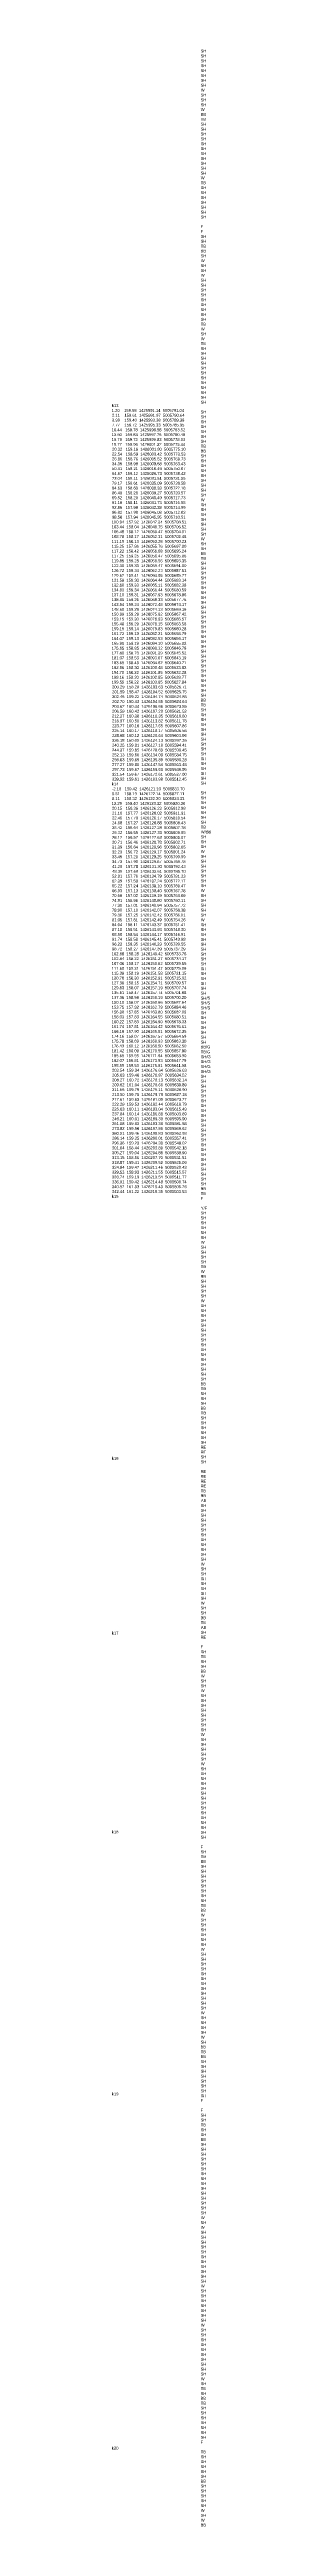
# Model space of a CAD drawing. Header units: millimetres. Extents: x -13804604 to 13046302109, y -19137686871 to 1424964600.
# Drawn here: x -388974 to -371986, y 286015 to 712484 of the extents above; entities that cross this region are included whole.
import ezdxf

# ---------------------------------------------------------------- set-up
doc = ezdxf.new("R2010")
doc.units = ezdxf.units.MM
doc.layers.add('Datum revision K8-21', color=7, linetype='Continuous', lineweight=0)
doc.styles.get("Standard").update_dxf_attribs({"font": 'arial.ttf'})

msp = doc.modelspace()

# ---------------------------------------------------------------- texts
at = {"layer": 'Datum revision K8-21'}
for s, p in [('SH', (-373756.873, 711976.932)), ('SH', (-373756.873, 711135.072)), ('SH', (-373756.873, 710293.212)), ('SH', (-373756.873, 709451.352)), ('SH', (-373756.873, 708609.492)), ('SH', (-373756.873, 707767.632)), ('W', (-373734.022, 705250.579)), ('SH', (-373756.873, 706925.772)), ('SH', (-373756.873, 706083.912)), ('SH', (-373756.873, 704408.719)), ('SH', (-373756.873, 703566.859)), ('W', (-373734.022, 701891.666)), ('TB', (-373741.867, 700224.999)), ('SH', (-373756.873, 702724.999)), ('SH', (-373756.873, 699383.139)), ('BB', (-373776.655, 701058.332)), ('SH', (-373756.873, 698541.279)), ('SH', (-373756.873, 697699.419)), ('SH', (-373756.873, 696857.559)), ('SH', (-373756.873, 696015.699)), ('SH', (-373756.873, 695173.84)), ('SH', (-373756.873, 694331.98)), ('SH', (-373756.873, 693490.12)), ('SH', (-373756.873, 692648.26)), ('SH', (-373756.873, 691806.4)), ('SH', (-373756.873, 690964.54)), ('W', (-373734.022, 690131.207)), ('TB', (-373741.867, 689297.873)), ('SH', (-373756.873, 688456.013)), ('SH', (-373756.873, 687614.153)), ('SH', (-373756.873, 686772.293)), ('SH', (-373756.873, 685930.433)), ('SH', (-373756.873, 685088.574)), ('SH', (-373756.873, 684246.714)), ('SH', (-373756.873, 683404.854)), ('TB', (-373741.867, 678387.8)), ('F', (-373782.794, 681738.187)), ('F', (-373782.794, 680904.854)), ('SH', (-373756.873, 680062.994)), ('SH', (-373756.873, 679221.134)), ('W', (-373734.022, 675879.274)), ('W', (-373734.022, 673362.221)), ('SH', (-373756.873, 676712.607)), ('SH', (-373756.873, 675037.414)), ('SH', (-373756.873, 674195.554)), ('BB', (-373776.655, 677554.467)), ('SH', (-373756.873, 672520.361)), ('SH', (-373756.873, 671678.501)), ('SH', (-373756.873, 670836.641)), ('SH', (-373756.873, 669994.781)), ('SH', (-373756.873, 669152.921)), ('TB', (-373741.867, 664952.148)), ('SH', (-373756.873, 668311.061)), ('SH', (-373756.873, 667469.201)), ('SH', (-373756.873, 666627.341)), ('SH', (-373756.873, 665785.481)), ('W', (-373734.022, 664118.815)), ('W', (-373734.022, 662443.621)), ('TB', (-373741.867, 661610.288)), ('SH', (-373756.873, 663276.955)), ('SH', (-373756.873, 660768.428)), ('SH', (-373756.873, 659926.568)), ('SH', (-373756.873, 659084.708)), ('SH', (-373756.873, 658242.848)), ('SH', (-373756.873, 657400.988)), ('SH', (-373756.873, 656559.128)), ('SH', (-373756.873, 655717.268)), ('SH', (-373756.873, 654875.408)), ('SH', (-373756.873, 654033.548)), ('SH', (-373756.873, 653191.689)), ('SH', (-373756.873, 652349.829)), ('1.20    159.58  1425991.14  5005791.04', (-389027.238, 650100.147)), ('3.99    159.40  1425993.38  5005789.38', (-388980.512, 648429.388)), ('k13', (-388997.566, 650935.527)), ('2.11    159.61  1425991.97  5005790.64', (-388971.645, 649264.768)), ('SH', (-373756.873, 651507.969)), ('SH', (-373756.873, 649832.775)), ('SH', (-373756.873, 648990.915)), ('SH', (-373756.873, 648149.056)), ('10.44   159.78  1425996.58  5005783.52', (-389027.238, 646758.628)), ('13.60   159.83  1425997.75  5005780.48', (-389027.238, 645923.249)), ('16.79   159.72  1425999.83  5005778.03', (-389027.238, 645087.869)), ('19.77   159.96  1426001.32  5005775.44', (-389027.238, 644252.489)), ('7.77    159.72  1425995.33  5005785.95', (-388984.264, 647594.008)), ('TB', (-373741.867, 643948.282)), ('SH', (-373756.873, 647307.196)), ('SH', (-373756.873, 646465.336)), ('SH', (-373756.873, 645623.476)), ('SH', (-373756.873, 644781.616)), ('34.35   158.98  1426009.58  5005763.43', (-388980.512, 640910.97)), ('50.41   159.21  1426018.49  5005750.07', (-388980.171, 640075.591)), ('64.67   159.12  1426026.73  5005738.42', (-388977.443, 639240.211)), ('20.32   159.16  1426001.80  5005775.10', (-388971.645, 643417.11)), ('22.54   158.58  1426003.42  5005773.53', (-388971.645, 642581.73)), ('26.86   158.76  1426005.52  5005769.73', (-388971.645, 641746.35)), ('SH', (-373756.873, 642273.089)), ('SH', (-373756.873, 641431.229)), ('SH', (-373756.873, 640589.369)), ('SH', (-373756.873, 639747.509)), ('BB', (-373776.655, 643114.949)), ('84.63   158.69  1426038.33  5005722.18', (-388979.489, 636734.072)), ('86.49   158.28  1426039.27  5005720.57', (-388979.489, 635898.692)), ('89.52   158.20  1426040.49  5005717.73', (-388979.489, 635063.312)), ('73.04   159.11  1426031.51  5005731.55', (-388984.264, 638404.831)), ('79.17   158.61  1426035.09  5005726.58', (-388984.264, 637569.451)), ('SH', (-373756.873, 638905.649)), ('SH', (-373756.873, 638063.79)), ('SH', (-373756.873, 637221.93)), ('SH', (-373756.873, 636380.07)), ('SH', (-373756.873, 635538.21)), ('100.94  157.92  1426047.24  5005708.51', (-389027.238, 630886.414)), ('91.19   158.11  1426041.73  5005716.55', (-388980.171, 634227.933)), ('92.85   157.98  1426042.38  5005714.99', (-388980.171, 633392.553)), ('96.82   157.98  1426045.08  5005712.03', (-388980.171, 632557.173)), ('98.56   157.94  1426045.95  5005710.51', (-388980.171, 631721.793)), ('W', (-373734.022, 634704.876)), ('SH', (-373756.873, 633863.016)), ('SH', (-373756.873, 633021.156)), ('SH', (-373756.873, 632179.297)), ('SH', (-373756.873, 631337.437)), ('103.44  158.04  1426048.75  5005706.52', (-389027.238, 630051.034)), ('106.48  158.12  1426050.47  5005704.01', (-389027.238, 629215.654)), ('108.78  158.17  1426052.31  5005702.48', (-389027.238, 628380.275)), ('111.19  158.13  1426053.28  5005700.23', (-389027.238, 627544.895)), ('115.25  157.86  1426055.76  5005697.00', (-389027.238, 626709.515)), ('W', (-373734.022, 627978.523)), ('SH', (-373756.873, 630495.577)), ('SH', (-373756.873, 629653.717)), ('SH', (-373756.873, 628811.857)), ('SH', (-373756.873, 627136.664)), ('117.22  158.42  1426056.68  5005695.24', (-389027.238, 625874.135)), ('117.25  159.25  1426056.47  5005695.06', (-389027.238, 625038.756)), ('119.85  159.25  1426058.56  5005693.35', (-389027.238, 624203.376)), ('122.30  159.33  1426059.47  5005691.00', (-389027.238, 623367.996)), ('126.72  159.34  1426062.23  5005687.53', (-389027.238, 622532.617)), ('TB', (-373741.867, 624628.137)), ('SH', (-373756.873, 626294.804)), ('SH', (-373756.873, 623786.277)), ('SH', (-373756.873, 622944.417)), ('BB', (-373776.655, 625461.47)), ('129.62  159.41  1426064.05  5005685.27', (-389027.238, 621697.237)), ('131.59  159.30  1426064.44  5005683.14', (-389027.238, 620861.857)), ('132.60  159.33  1426065.11  5005682.38', (-389027.238, 620026.477)), ('134.83  159.34  1426066.44  5005680.59', (-389027.238, 619191.098)), ('137.10  159.31  1426067.93  5005678.86', (-389027.238, 618355.718)), ('SH', (-373756.873, 622102.557)), ('SH', (-373756.873, 621260.697)), ('SH', (-373756.873, 620418.837)), ('SH', (-373756.873, 619576.977)), ('SH', (-373756.873, 618735.117)), ('SH', (-373756.873, 617893.257)), ('138.80  159.26  1426069.33  5005677.76', (-389027.238, 617520.338)), ('143.54  159.24  1426072.48  5005674.17', (-389027.238, 616684.959)), ('148.60  159.29  1426074.13  5005669.16', (-389027.238, 615849.579)), ('150.99  159.29  1426075.82  5005667.42', (-389027.238, 615014.199)), ('153.15  159.30  1426076.93  5005665.57', (-389027.238, 614178.819)), ('SH', (-373756.873, 617051.398)), ('SH', (-373756.873, 616209.538)), ('SH', (-373756.873, 615367.678)), ('SH', (-373756.873, 614525.818)), ('SH', (-373756.873, 613683.958)), ('155.48  159.29  1426078.15  5005663.58', (-389027.238, 613343.44)), ('159.15  159.14  1426079.83  5005660.28', (-389027.238, 612508.06)), ('161.72  159.13  1426082.21  5005658.79', (-389027.238, 611672.68)), ('164.07  159.13  1426082.53  5005656.17', (-389027.238, 610837.3)), ('165.90  159.19  1426084.10  5005655.02', (-389027.238, 610001.921)), ('SH', (-373756.873, 612842.098)), ('SH', (-373756.873, 612000.238)), ('SH', (-373756.873, 611158.378)), ('SH', (-373756.873, 610316.518)), ('SH', (-373756.873, 609474.658)), ('175.65  158.85  1426089.32  5005646.78', (-389027.238, 609166.541)), ('177.80  158.73  1426091.29  5005645.52', (-389027.238, 608331.161)), ('181.07  158.53  1426093.67  5005643.19', (-389027.238, 607495.782)), ('183.65  158.43  1426094.62  5005640.71', (-389027.238, 606660.402)), ('192.66  158.30  1426100.48  5005633.82', (-389027.238, 605825.022)), ('SH', (-373756.873, 608632.798)), ('SH', (-373756.873, 607790.938)), ('SH', (-373756.873, 606949.078)), ('SH', (-373756.873, 606107.218)), ('SH', (-373756.873, 605265.358)), ('194.70  158.22  1426101.85  5005632.28', (-389027.238, 604989.642)), ('198.16  158.20  1426102.85  5005628.77', (-389027.238, 604154.263)), ('199.55  158.22  1426103.95  5005627.84', (-389027.238, 603318.883)), ('200.29  158.28  1426103.63  5005626.71', (-388971.645, 602483.503)), ('201.59  158.47  1426104.52  5005625.75', (-388971.645, 601648.124)), ('SH', (-373756.873, 604423.498)), ('SH', (-373756.873, 603581.639)), ('SH', (-373756.873, 602739.779)), ('SH', (-373756.873, 601897.919)), ('SH', (-373756.873, 601056.059)), ('202.45  159.22  1426104.74  5005624.86', (-388971.645, 600812.744)), ('202.70  160.43  1426104.86  5005624.64', (-388971.645, 599977.364)), ('204.62  160.44  1426106.66  5005623.55', (-388971.645, 599141.984)), ('206.59  160.42  1426107.20  5005621.52', (-388971.645, 598306.605)), ('212.27  160.38  1426110.35  5005616.80', (-388971.645, 597471.225)), ('218.37  160.50  1426113.82  5005611.78', (-388971.645, 596635.845)), ('TB', (-373741.867, 599389.392)), ('SH', (-373756.873, 598547.532)), ('SH', (-373756.873, 597705.672)), ('SH', (-373756.873, 596863.812)), ('BB', (-373776.655, 600222.725)), ('223.77  160.16  1426117.65  5005607.86', (-388971.645, 595800.466)), ('225.14  160.17  1426118.17  5005606.56', (-388971.645, 594965.086)), ('228.68  160.12  1426120.64  5005603.96', (-388971.645, 594129.706)), ('236.18  160.05  1426124.13  5005597.26', (-388971.645, 593294.326)), ('240.25  159.91  1426127.18  5005594.41', (-388971.645, 592458.947)), ('SH', (-373756.873, 596021.952)), ('SH', (-373756.873, 595180.092)), ('SH', (-373756.873, 594338.232)), ('SH', (-373756.873, 593496.373)), ('SH', (-373756.873, 592654.513)), ('244.37  159.85  1426128.69  5005590.45', (-388971.645, 591623.567)), ('252.13  159.66  1426134.09  5005584.75', (-388971.645, 590788.187)), ('256.83  159.65  1426135.89  5005580.28', (-388971.645, 589952.808)), ('277.27  159.80  1426147.54  5005563.48', (-388971.645, 589117.428)), ('297.73  159.67  1426159.60  5005546.95', (-388971.645, 588282.048)), ('SH', (-373756.873, 591812.653)), ('SH', (-373756.873, 590970.793)), ('SH', (-373756.873, 590128.933)), ('SH', (-373756.873, 589287.073)), ('SH', (-373756.873, 588445.213)), ('321.54  159.67  1426172.61  5005527.00', (-388980.512, 587446.668)), ('339.92  159.61  1426183.88  5005512.45', (-388980.512, 586611.289)), ('5.51    158.19  1426122.14  5005827.11', (-388980.171, 584105.15)), ('k14', (-388997.566, 585775.909)), ('-2.18   159.42  1426121.10  5005833.70', (-388973.35, 584940.529)), ('SH', (-373756.873, 587603.353)), ('SH', (-373756.873, 586761.493)), ('SH', (-373756.873, 585919.633)), ('SH', (-373756.873, 584244.44)), ('12.29   158.40  1426123.32  5005820.30', (-389027.238, 582434.39)), ('8.11    158.32  1426122.20  5005824.33', (-388979.489, 583269.77)), ('20.15   158.36  1426126.23  5005812.98', (-388971.645, 581599.01)), ('21.10   157.77  1426126.02  5005811.91', (-388971.645, 580763.631)), ('22.46   157.70  1426126.17  5005810.54', (-388971.645, 579928.251)), ('SH', (-373756.873, 583402.58)), ('SH', (-373756.873, 582560.72)), ('SH', (-373756.873, 581718.86)), ('SH', (-373756.873, 580877)), ('SH', (-373756.873, 580035.14)), ('30.71   156.46  1426128.78  5005802.71', (-388980.512, 575751.352)), ('24.68   157.27  1426126.88  5005808.43', (-388971.645, 579092.871)), ('25.42   156.64  1426127.28  5005807.78', (-388971.645, 578257.491)), ('26.32   156.55  1426127.33  5005806.85', (-388971.645, 577422.112)), ('28.12   156.57  1426127.63  5005805.07', (-388971.645, 576586.732)), ('W/BB', (-373734.022, 577518.087)), ('TB', (-373741.867, 578359.947)), ('SH', (-373756.873, 579193.28)), ('SH', (-373756.873, 576676.227)), ('SH', (-373756.873, 575834.367)), ('31.39   156.64  1426128.96  5005802.05', (-388980.512, 574915.973)), ('32.23   156.72  1426129.17  5005801.24', (-388980.512, 574080.593)), ('33.45   157.20  1426129.25  5005799.99', (-388980.512, 573245.213)), ('34.73   157.90  1426129.67  5005798.78', (-388980.512, 572409.833)), ('41.28   157.78  1426131.30  5005792.43', (-388960.049, 571574.454)), ('W', (-373734.022, 574159.174)), ('SH', (-373756.873, 574992.507)), ('SH', (-373756.873, 573317.314)), ('SH', (-373756.873, 572475.454)), ('SH', (-373756.873, 571633.594)), ('52.91   157.76  1426134.79  5005781.33', (-388980.171, 569903.694)), ('48.39   157.68  1426133.61  5005785.70', (-388960.049, 570739.074)), ('62.39   157.50  1426137.24  5005772.17', (-388977.443, 569068.315)), ('65.22   157.24  1426138.10  5005769.47', (-388977.443, 568232.935)), ('66.93   157.13  1426138.40  5005767.78', (-388977.443, 567397.555)), ('W', (-373734.022, 567432.821)), ('SH', (-373756.873, 570791.734)), ('SH', (-373756.873, 569949.874)), ('SH', (-373756.873, 569108.014)), ('SH', (-373756.873, 568266.154)), ('70.69   157.02  1426139.19  5005764.09', (-388984.264, 566562.175)), ('74.91   156.96  1426140.60  5005760.11', (-388984.264, 565726.796)), ('77.30   157.01  1426140.94  5005757.72', (-388984.264, 564891.416)), ('78.90   157.10  1426142.07  5005756.38', (-388984.264, 564056.036)), ('79.36   157.25  1426142.42  5005756.01', (-388984.264, 563220.657)), ('SH', (-373756.873, 566590.961)), ('SH', (-373756.873, 565749.101)), ('SH', (-373756.873, 564907.241)), ('SH', (-373756.873, 564065.381)), ('SH', (-373756.873, 563223.521)), ('81.05   157.81  1426142.49  5005754.26', (-388979.489, 562385.277)), ('84.04   158.11  1426143.37  5005751.41', (-388979.489, 561549.897)), ('87.18   158.51  1426143.93  5005748.30', (-388979.489, 560714.517)), ('88.58   158.54  1426144.17  5005746.91', (-388979.489, 559879.138)), ('91.74   158.58  1426145.41  5005743.98', (-388980.171, 559043.758)), ('96.22   158.35  1426146.23  5005739.55', (-388980.171, 558208.378)), ('W', (-373734.022, 562390.188)), ('SH', (-373756.873, 561548.328)), ('SH', (-373756.873, 560706.468)), ('SH', (-373756.873, 559864.608)), ('SH', (-373756.873, 559022.748)), ('SH', (-373756.873, 558180.888)), ('102.68  158.28  1426149.42  5005733.76', (-389027.238, 556537.619)), ('102.84  158.22  1426151.27  5005734.17', (-389027.238, 555702.239)), ('107.06  158.17  1426150.62  5005729.55', (-389027.238, 554866.859)), ('111.60  159.31  1426151.47  5005725.06', (-389027.238, 554031.48)), ('98.72   158.27  1426147.39  5005737.29', (-388980.171, 557372.999)), ('SH', (-373756.873, 557339.028)), ('SH', (-373756.873, 556497.168)), ('SH', (-373756.873, 555655.308)), ('SH', (-373756.873, 554813.448)), ('SH', (-373756.873, 553971.589)), ('115.39  158.19  1426151.58  5005721.15', (-389027.238, 553196.1)), ('120.78  158.30  1426152.91  5005715.92', (-389027.238, 552360.72)), ('127.38  158.15  1426154.71  5005709.57', (-389027.238, 551525.341)), ('129.83  158.07  1426157.19  5005707.74', (-389027.238, 550689.961)), ('135.61  158.47  1426157.74  5005701.88', (-389027.238, 549854.581)), ('SH', (-373756.873, 553129.729)), ('SH', (-373756.873, 552287.869)), ('SH', (-373756.873, 551446.009)), ('SH', (-373756.873, 550604.149)), ('SH', (-373756.873, 549762.289)), ('137.35  158.56  1426158.19  5005700.20', (-389027.238, 549019.201)), ('150.10  158.07  1426160.66  5005687.64', (-389027.238, 548183.822)), ('153.75  157.92  1426162.79  5005684.46', (-389027.238, 547348.442)), ('156.30  157.85  1426163.80  5005682.09', (-389027.238, 546513.062)), ('158.03  157.83  1426164.55  5005680.51', (-389027.238, 545677.682)), ('SH/S', (-373756.873, 548920.429)), ('SH/S', (-373756.873, 548078.569)), ('SH/S', (-373756.873, 547236.709)), ('SH', (-373756.873, 546394.849)), ('SH', (-373756.873, 545552.989)), ('160.22  157.83  1426164.90  5005678.33', (-389027.238, 544842.303)), ('161.74  157.81  1426164.42  5005676.61', (-389027.238, 544006.923)), ('166.16  157.90  1426165.61  5005672.35', (-389027.238, 543171.543)), ('174.16  158.07  1426167.57  5005664.59', (-389027.238, 542336.164)), ('175.78  158.69  1426168.93  5005663.30', (-389027.238, 541500.784)), ('SH', (-373756.873, 544711.129)), ('SH', (-373756.873, 543869.269)), ('SH', (-373756.873, 543027.409)), ('SH', (-373756.873, 542185.549)), ('SH', (-373756.873, 541343.689)), ('176.43  160.12  1426168.50  5005662.50', (-389027.238, 540665.404)), ('181.42  160.09  1426170.55  5005657.90', (-389027.238, 539830.024)), ('185.65  159.95  1426171.94  5005653.90', (-389027.238, 538994.645)), ('192.07  159.81  1426173.93  5005647.79', (-389027.238, 538159.265)), ('198.59  159.53  1426175.91  5005641.58', (-389027.238, 537323.885)), ('TB/G', (-373741.867, 539659.97)), ('SH/G', (-373756.873, 538818.11)), ('SH/G', (-373756.873, 537976.25)), ('SH/G', (-373756.873, 537134.39)), ('BB/G', (-373776.655, 540501.83)), ('203.54  159.34  1426176.64  5005636.63', (-388971.645, 536488.506)), ('205.63  159.46  1426176.87  5005634.52', (-388971.645, 535653.126)), ('208.27  160.72  1426178.13  5005632.14', (-388971.645, 534817.746)), ('209.62  161.04  1426178.66  5005630.89', (-388971.645, 533982.366)), ('211.65  159.79  1426179.11  5005628.90', (-388971.645, 533146.987)), ('SH/G', (-373756.873, 536292.53)), ('SH', (-373756.873, 535450.67)), ('SH', (-373756.873, 534608.81)), ('SH', (-373756.873, 533766.95)), ('SH', (-373756.873, 532925.09)), ('213.50  159.75  1426179.79  5005627.18', (-388971.645, 532311.607)), ('217.61  159.63  1426181.09  5005623.27', (-388971.645, 531476.227)), ('222.29  159.53  1426182.44  5005618.79', (-388971.645, 530640.848)), ('225.63  160.11  1426183.04  5005615.49', (-388971.645, 529805.468)), ('237.84  160.14  1426186.88  5005603.89', (-388971.645, 528970.088)), ('SH', (-373756.873, 532083.23)), ('SH', (-373756.873, 531241.37)), ('SH', (-373756.873, 530399.51)), ('SH', (-373756.873, 529557.65)), ('SH', (-373756.873, 528715.79)), ('246.21  160.01  1426189.39  5005595.90', (-388971.645, 528134.708)), ('261.08  159.83  1426193.38  5005581.58', (-388971.645, 527299.329)), ('273.82  159.56  1426197.86  5005569.62', (-388971.645, 526463.949)), ('280.51  159.46  1426198.83  5005562.93', (-388971.645, 525628.569)), ('286.14  159.35  1426200.01  5005557.41', (-388971.645, 524793.19)), ('SH', (-373756.873, 527873.93)), ('SH', (-373756.873, 527032.071)), ('SH', (-373756.873, 526190.211)), ('SH', (-373756.873, 525348.351)), ('SH', (-373756.873, 524506.491)), ('301.84  158.44  1426203.89  5005542.18', (-388980.512, 523122.43)), ('305.27  159.04  1426204.88  5005538.90', (-388980.512, 522287.05)), ('313.15  158.56  1426207.70  5005531.51', (-388980.512, 521451.671)), ('318.87  159.41  1426209.52  5005526.09', (-388980.512, 520616.291)), ('296.36  159.23  1426204.30  5005548.02', (-388971.645, 523957.81)), ('SH', (-373756.873, 523664.631)), ('SH', (-373756.873, 522822.771)), ('SH', (-373756.873, 521980.911)), ('SH', (-373756.873, 521139.051)), ('SH', (-373756.873, 520297.191)), ('324.84  159.47  1426211.46  5005520.43', (-388980.512, 519780.911)), ('329.53  158.93  1426211.55  5005515.57', (-388980.512, 518945.532)), ('333.74  159.19  1426213.54  5005511.77', (-388980.512, 518110.152)), ('336.91  159.42  1426214.48  5005508.74', (-388980.512, 517274.772)), ('340.52  161.33  1426215.43  5005505.26', (-388980.512, 516439.392)), ('342.44  161.22  1426216.35  5005503.53', (-388980.512, 515604.013)), ('SH', (-373756.873, 519455.331)), ('SH', (-373756.873, 518613.471)), ('SH', (-373756.873, 517771.611)), ('SH', (-373756.873, 516929.751)), ('BB', (-373776.655, 516096.418)), ('k15', (-388997.566, 514768.633)), ('TB', (-373741.867, 515263.085)), ('F', (-373782.794, 514429.751)), ('SH', (-373756.873, 511912.698)), ('Y/F', (-373727.542, 512754.558)), ('SH', (-373756.873, 511070.838)), ('SH', (-373756.873, 510228.978)), ('SH', (-373756.873, 509387.118)), ('SH', (-373756.873, 508545.258)), ('SH', (-373756.873, 507703.398)), ('W', (-373734.022, 506870.065)), ('SH', (-373756.873, 506028.205)), ('SH', (-373756.873, 505186.345)), ('SH', (-373756.873, 504344.485)), ('SH', (-373756.873, 503502.625)), ('W', (-373734.022, 501835.959)), ('TB', (-373741.867, 502669.292)), ('SH', (-373756.873, 500160.765)), ('SH', (-373756.873, 499318.905)), ('SH', (-373756.873, 498477.046)), ('BB', (-373776.655, 501002.625)), ('W', (-373734.022, 496801.852)), ('SH', (-373756.873, 497635.186)), ('SH', (-373756.873, 495959.992)), ('SH', (-373756.873, 495118.132)), ('SH', (-373756.873, 494276.272)), ('SH', (-373756.873, 493434.413)), ('SH', (-373756.873, 492592.553)), ('SH', (-373756.873, 491750.693)), ('SH', (-373756.873, 490908.833)), ('SH', (-373756.873, 490066.973)), ('SH', (-373756.873, 489225.113)), ('SH', (-373756.873, 488383.253)), ('SH', (-373756.873, 487541.393)), ('SH', (-373756.873, 486699.533)), ('SH', (-373756.873, 485857.673)), ('TB', (-373741.867, 481665.427)), ('SH', (-373756.873, 485015.813)), ('SH', (-373756.873, 484173.953)), ('SH', (-373756.873, 483332.093)), ('BB', (-373776.655, 482498.76)), ('TB', (-373741.867, 477473.18)), ('SH', (-373756.873, 480823.567)), ('SH', (-373756.873, 479981.707)), ('SH', (-373756.873, 479139.847)), ('BB', (-373776.655, 478306.513)), ('SH', (-373756.873, 476631.32)), ('SH', (-373756.873, 475789.46)), ('SH', (-373756.873, 474947.6)), ('SH', (-373756.873, 474105.74)), ('SH', (-373756.873, 473263.88)), ('k16', (-388997.566, 469658.128)), ('SH', (-373756.873, 472422.021)), ('SH', (-373756.873, 469913.494)), ('SH', (-373756.873, 469071.634)), ('RE', (-373780.407, 471588.687)), ('RE', (-373780.407, 470755.354)), ('RE', (-373780.407, 467404.967)), ('RE', (-373780.407, 466571.634)), ('RE', (-373780.407, 465738.301)), ('RE', (-373780.407, 464904.967)), ('TB', (-373741.867, 464071.634)), ('SH', (-373756.873, 461563.107)), ('SH', (-373756.873, 460721.247)), ('AB', (-373725.495, 462404.967)), ('BB', (-373776.655, 463238.301)), ('SH', (-373756.873, 459879.388)), ('SH', (-373756.873, 459037.528)), ('SH', (-373756.873, 458195.668)), ('SH', (-373756.873, 457353.808)), ('SH', (-373756.873, 456511.948)), ('SH', (-373756.873, 455670.088)), ('SH', (-373756.873, 454828.228)), ('SH', (-373756.873, 453986.368)), ('SH', (-373756.873, 453144.508)), ('SH', (-373756.873, 452302.648)), ('W', (-373734.022, 451469.315)), ('SH', (-373756.873, 450627.455)), ('SH', (-373756.873, 449785.595)), ('SH', (-373756.873, 448943.735)), ('SH', (-373756.873, 448101.875)), ('W', (-373734.022, 444742.962)), ('SH', (-373756.873, 447260.015)), ('SH', (-373756.873, 446418.155)), ('SH', (-373756.873, 445576.295)), ('SH', (-373756.873, 443901.102)), ('SH', (-373756.873, 443059.242)), ('k17', (-388997.566, 439584.458)), ('TB', (-373741.867, 441392.575)), ('SH', (-373756.873, 439717.382)), ('AB', (-373725.495, 440559.242)), ('RE', (-373780.407, 438884.049)), ('BB', (-373776.655, 442225.909)), ('TB', (-373741.867, 435542.189)), ('F', (-373782.794, 437217.382)), ('SH', (-373756.873, 436375.522)), ('SH', (-373756.873, 434700.329)), ('W', (-373734.022, 432191.802)), ('SH', (-373756.873, 433858.469)), ('SH', (-373756.873, 431349.942)), ('SH', (-373756.873, 430508.082)), ('BB', (-373776.655, 433025.136)), ('W', (-373734.022, 429674.749)), ('SH', (-373756.873, 428832.889)), ('SH', (-373756.873, 427991.029)), ('SH', (-373756.873, 427149.169)), ('SH', (-373756.873, 426307.309)), ('W', (-373734.022, 422106.536)), ('SH', (-373756.873, 425465.449)), ('SH', (-373756.873, 424623.589)), ('SH', (-373756.873, 423781.729)), ('SH', (-373756.873, 422939.87)), ('SH', (-373756.873, 421264.676)), ('SH', (-373756.873, 420422.816)), ('SH', (-373756.873, 419580.956)), ('SH', (-373756.873, 418739.096)), ('SH', (-373756.873, 417897.237)), ('W', (-373734.022, 417063.903)), ('SH', (-373756.873, 416222.043)), ('SH', (-373756.873, 415380.183)), ('SH', (-373756.873, 414538.323)), ('SH', (-373756.873, 413696.463)), ('SH', (-373756.873, 412854.604)), ('SH', (-373756.873, 412012.744)), ('SH', (-373756.873, 411170.884)), ('SH', (-373756.873, 410329.024)), ('SH', (-373756.873, 409487.164)), ('k18', (-388997.566, 405333.89)), ('SH', (-373756.873, 408645.304)), ('SH', (-373756.873, 407803.444)), ('SH', (-373756.873, 406961.584)), ('SH', (-373756.873, 406119.724)), ('SH', (-373756.873, 405277.864)), ('TB', (-373741.867, 401094.144)), ('F', (-373782.794, 402769.337)), ('SH', (-373756.873, 404436.004)), ('SH', (-373756.873, 401927.478)), ('SH', (-373756.873, 399418.951)), ('SH', (-373756.873, 398577.091)), ('SH', (-373756.873, 397735.231)), ('SH', (-373756.873, 396893.371)), ('BB', (-373776.655, 400260.811)), ('TB', (-373741.867, 392692.598)), ('SH', (-373756.873, 396051.511)), ('SH', (-373756.873, 395209.651)), ('SH', (-373756.873, 394367.791)), ('SH', (-373756.873, 393525.931)), ('BB', (-373776.655, 391859.265)), ('W', (-373734.022, 391025.931)), ('SH', (-373756.873, 390184.071)), ('SH', (-373756.873, 389342.212)), ('SH', (-373756.873, 388500.352)), ('SH', (-373756.873, 387658.492)), ('W', (-373734.022, 385141.438)), ('SH', (-373756.873, 386816.632)), ('SH', (-373756.873, 385974.772)), ('SH', (-373756.873, 384299.579)), ('SH', (-373756.873, 383457.719)), ('SH', (-373756.873, 382615.859)), ('SH', (-373756.873, 381773.999)), ('SH', (-373756.873, 380932.139)), ('SH', (-373756.873, 380090.279)), ('SH', (-373756.873, 379248.419)), ('SH', (-373756.873, 378406.559)), ('SH', (-373756.873, 377564.699)), ('SH', (-373756.873, 376722.839)), ('SH', (-373756.873, 375880.979)), ('SH', (-373756.873, 375039.119)), ('W', (-373734.022, 374205.786)), ('SH', (-373756.873, 373363.926)), ('SH', (-373756.873, 372522.066)), ('SH', (-373756.873, 371680.206)), ('SH', (-373756.873, 370838.346)), ('W', (-373734.022, 370005.013)), ('TB', (-373741.867, 367496.486)), ('SH', (-373756.873, 369163.153)), ('BB', (-373776.655, 368329.82)), ('BB', (-373776.655, 366663.153)), ('SH', (-373756.873, 365821.293)), ('SH', (-373756.873, 364979.433)), ('SH', (-373756.873, 364137.573)), ('SH', (-373756.873, 363295.713)), ('SH', (-373756.873, 362453.853)), ('k19', (-388997.566, 360223.385)), ('F', (-373782.794, 359094.94)), ('SH', (-373756.873, 361611.993)), ('SH', (-373756.873, 360770.133)), ('SH', (-373756.873, 359928.273)), ('TB', (-373741.867, 354911.22)), ('F', (-373782.794, 357428.273)), ('SH', (-373756.873, 356586.413)), ('SH', (-373756.873, 355744.553)), ('SH', (-373756.873, 354069.36)), ('SH', (-373756.873, 353227.5)), ('SH', (-373756.873, 351552.307)), ('SH', (-373756.873, 350710.447)), ('SH', (-373756.873, 349868.587)), ('BB', (-373776.655, 352394.167)), ('SH', (-373756.873, 349026.727)), ('SH', (-373756.873, 348184.867)), ('SH', (-373756.873, 347343.007)), ('SH', (-373756.873, 346501.147)), ('SH', (-373756.873, 345659.287)), ('SH', (-373756.873, 344817.428)), ('SH', (-373756.873, 343975.568)), ('SH', (-373756.873, 343133.708)), ('SH', (-373756.873, 342291.848)), ('SH', (-373756.873, 341449.988)), ('W', (-373734.022, 338932.935)), ('W', (-373734.022, 337257.741)), ('SH', (-373756.873, 340608.128)), ('SH', (-373756.873, 339766.268)), ('SH', (-373756.873, 338091.075)), ('SH', (-373756.873, 336415.881)), ('SH', (-373756.873, 335574.021)), ('SH', (-373756.873, 334732.162)), ('SH', (-373756.873, 333890.302)), ('SH', (-373756.873, 333048.442)), ('SH', (-373756.873, 332206.582)), ('SH', (-373756.873, 331364.722)), ('SH', (-373756.873, 330522.862)), ('SH', (-373756.873, 329681.002)), ('SH', (-373756.873, 328839.142)), ('SH', (-373756.873, 327997.282)), ('W', (-373734.022, 327163.949)), ('SH', (-373756.873, 326322.089)), ('SH', (-373756.873, 325480.229)), ('SH', (-373756.873, 324638.369)), ('SH', (-373756.873, 323796.509)), ('W', (-373734.022, 320437.596)), ('SH', (-373756.873, 322954.649)), ('SH', (-373756.873, 322112.789)), ('SH', (-373756.873, 321270.929)), ('SH', (-373756.873, 319595.736)), ('SH', (-373756.873, 318753.876)), ('SH', (-373756.873, 317912.016)), ('SH', (-373756.873, 317070.156)), ('SH', (-373756.873, 316228.296)), ('SH', (-373756.873, 315386.436)), ('W', (-373734.022, 311185.663)), ('SH', (-373756.873, 314544.576)), ('SH', (-373756.873, 313702.716)), ('SH', (-373756.873, 312860.856)), ('SH', (-373756.873, 312018.996)), ('TB', (-373741.867, 309510.47)), ('TB', (-373741.867, 307001.943)), ('SH', (-373756.873, 310343.803)), ('SH', (-373756.873, 308668.61)), ('BB', (-373776.655, 307835.277)), ('SH', (-373756.873, 306160.083)), ('SH', (-373756.873, 305318.223)), ('SH', (-373756.873, 304476.363)), ('SH', (-373756.873, 303634.503)), ('SH', (-373756.873, 302792.644)), ('k20', (-388997.566, 299246.805)), ('TB', (-373741.867, 298608.924)), ('F', (-373782.794, 300275.59)), ('SH', (-373756.873, 301950.784)), ('SH', (-373756.873, 301108.924)), ('SH', (-373756.873, 297767.064)), ('SH', (-373756.873, 296925.204)), ('SH', (-373756.873, 296083.344)), ('SH', (-373756.873, 295241.484)), ('SH', (-373756.873, 294399.624)), ('SH', (-373756.873, 292724.431)), ('SH', (-373756.873, 291882.571)), ('SH', (-373756.873, 291040.711)), ('SH', (-373756.873, 290198.851)), ('BB', (-373776.655, 293566.291)), ('W', (-373734.022, 288523.658)), ('W', (-373734.022, 286848.464)), ('SH', (-373756.873, 289356.991)), ('SH', (-373756.873, 287681.798)), ('BB', (-373776.655, 286015.131))]:
    msp.add_text(s, height=500, dxfattribs=at).set_placement(p)

doc.saveas('drawing.dxf')
